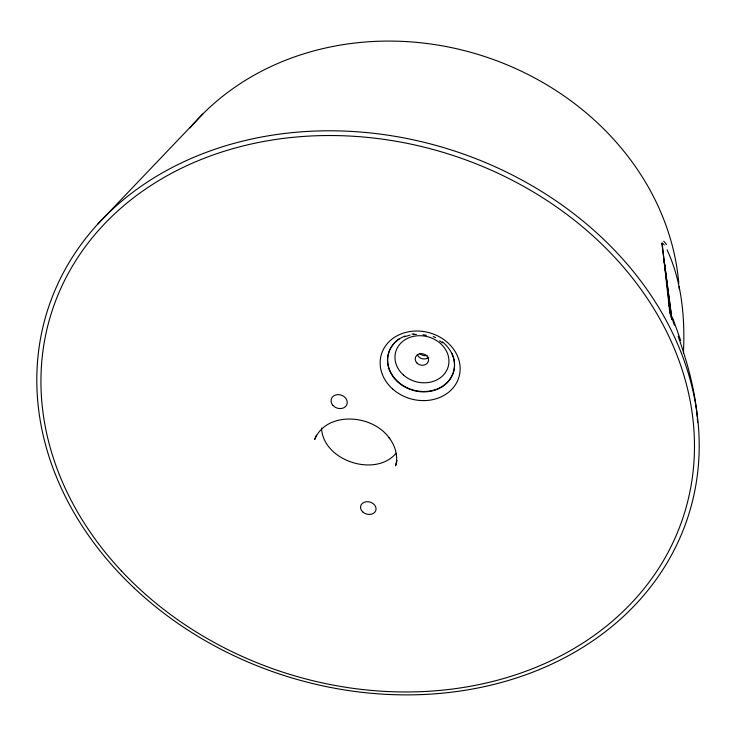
<?xml version="1.0" encoding="UTF-8"?>
<svg xmlns="http://www.w3.org/2000/svg" width="736" height="736" viewBox="0 0 736 736"><rect width="100%" height="100%" fill="white"/><g stroke="black" fill="none" stroke-linecap="round" stroke-linejoin="round"><path stroke-width="1.1" d="M683.404 353.344C685.17 318.311 681.996 281.989 667.055 249.835M669.852 312.892L662.05 242.788L664.323 244.968M397.09 460.294L395.572 465.814C398.13 457.387 395.968 446.982 389.611 438.454M316.342 435.132L314.741 439.429C325.928 411.406 371.726 413.568 389.169 437.865M396.088 453.266C375.618 477.756 323.122 461.058 321.485 428.076M202.832 113.96L97.768 224.103M404.441 336.812L410.035 335.101M413.218 334.595L416.475 334.365M423.071 334.724L426.346 335.303M439.567 340.805L442.446 342.847M389.013 437.672L389.767 438.656M674.296 325.22L669.401 309.497M678.123 336.15C687.341 362.379 694.885 389.445 697.25 417.238M661.866 243.386L671.95 319.369M671.94 319.553L664.084 260.36L671.02 317.464M670.597 315.174L669.245 305.026L670.386 314.916M697.36 418.591L697.645 422.62M663.734 241.261A49.257 9.688 78.1 0 1 666.494 244.628M672.87 318.568A56.387 1.868 70.5 0 1 680.644 340.4M190.072 127.871A272.78 238.676 17.9 0 1 481.887 55.623A272.78 238.676 17.9 0 1 678.804 283.268M679.07 286.644A272.78 238.676 17.9 0 1 679.227 288.898M428.738 357.218A6.679 5.713 15.4 0 1 422.344 358.772A6.679 5.713 15.4 0 1 417.294 354.448M427.22 355.322A6.652 5.695 15.4 0 1 419.851 353.584M451.794 353.004A33.801 28.768 15.5 0 1 437.497 388.875A33.801 28.768 15.5 0 1 393.751 377.136A33.801 28.768 15.5 0 1 399.114 338.864M442.272 341.789A33.81 28.778 15.5 0 1 443.9 385.563A33.81 28.778 15.5 0 1 393.824 377.697A33.81 28.778 15.5 0 1 405.131 335.966M411.985 334.061A33.81 28.778 15.5 0 1 413.954 333.776M433.246 336.536A33.81 28.778 15.5 0 1 435.648 337.622M121.523 571.035A331.964 272.007 17.9 0 0 676.89 533.858A331.964 272.007 17.9 0 0 304.713 136.353A331.964 272.007 17.9 0 0 121.523 571.035M332.966 405.444A8.262 6.826 19.7 0 0 346.785 404.745A8.262 6.826 19.7 0 0 337.714 394.606A8.262 6.826 19.7 0 0 332.966 405.444M362.839 512.017A7.894 6.247 16.5 0 0 375.82 510.462A7.894 6.247 16.5 0 0 366.234 501.74A7.894 6.247 16.5 0 0 362.839 512.017M392.555 388.902A40.397 34.325 15.5 0 0 459.025 376.804A40.397 34.325 15.5 0 0 408.866 331.715A40.397 34.325 15.5 0 0 392.555 388.902M134.292 588.165A336.462 275.752 17.9 0 0 688.096 516.497A336.462 275.752 17.9 0 0 281.621 133.842A336.462 275.752 17.9 0 0 134.292 588.165M417.11 363.179A6.734 5.741 15.5 0 0 428.297 361.505A6.734 5.741 15.5 0 0 420.238 353.74A6.734 5.741 15.5 0 0 417.11 363.179M403.411 374.983A27.269 23.248 15.5 0 0 448.224 366.565A27.269 23.248 15.5 0 0 414.23 336.205A27.269 23.248 15.5 0 0 403.411 374.983"/></g></svg>
